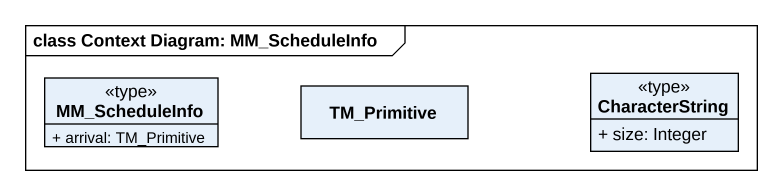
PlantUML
@startuml
mainframe class Context Diagram: MM_ScheduleInfo
hide circle
hide empty members
skinparam classAttributeIconSize 0
class MM_ScheduleInfo <<type>> {
  + arrival: TM_Primitive
}
class TM_Primitive
class CharacterString <<type>> {
  + size: Integer
}
@enduml
